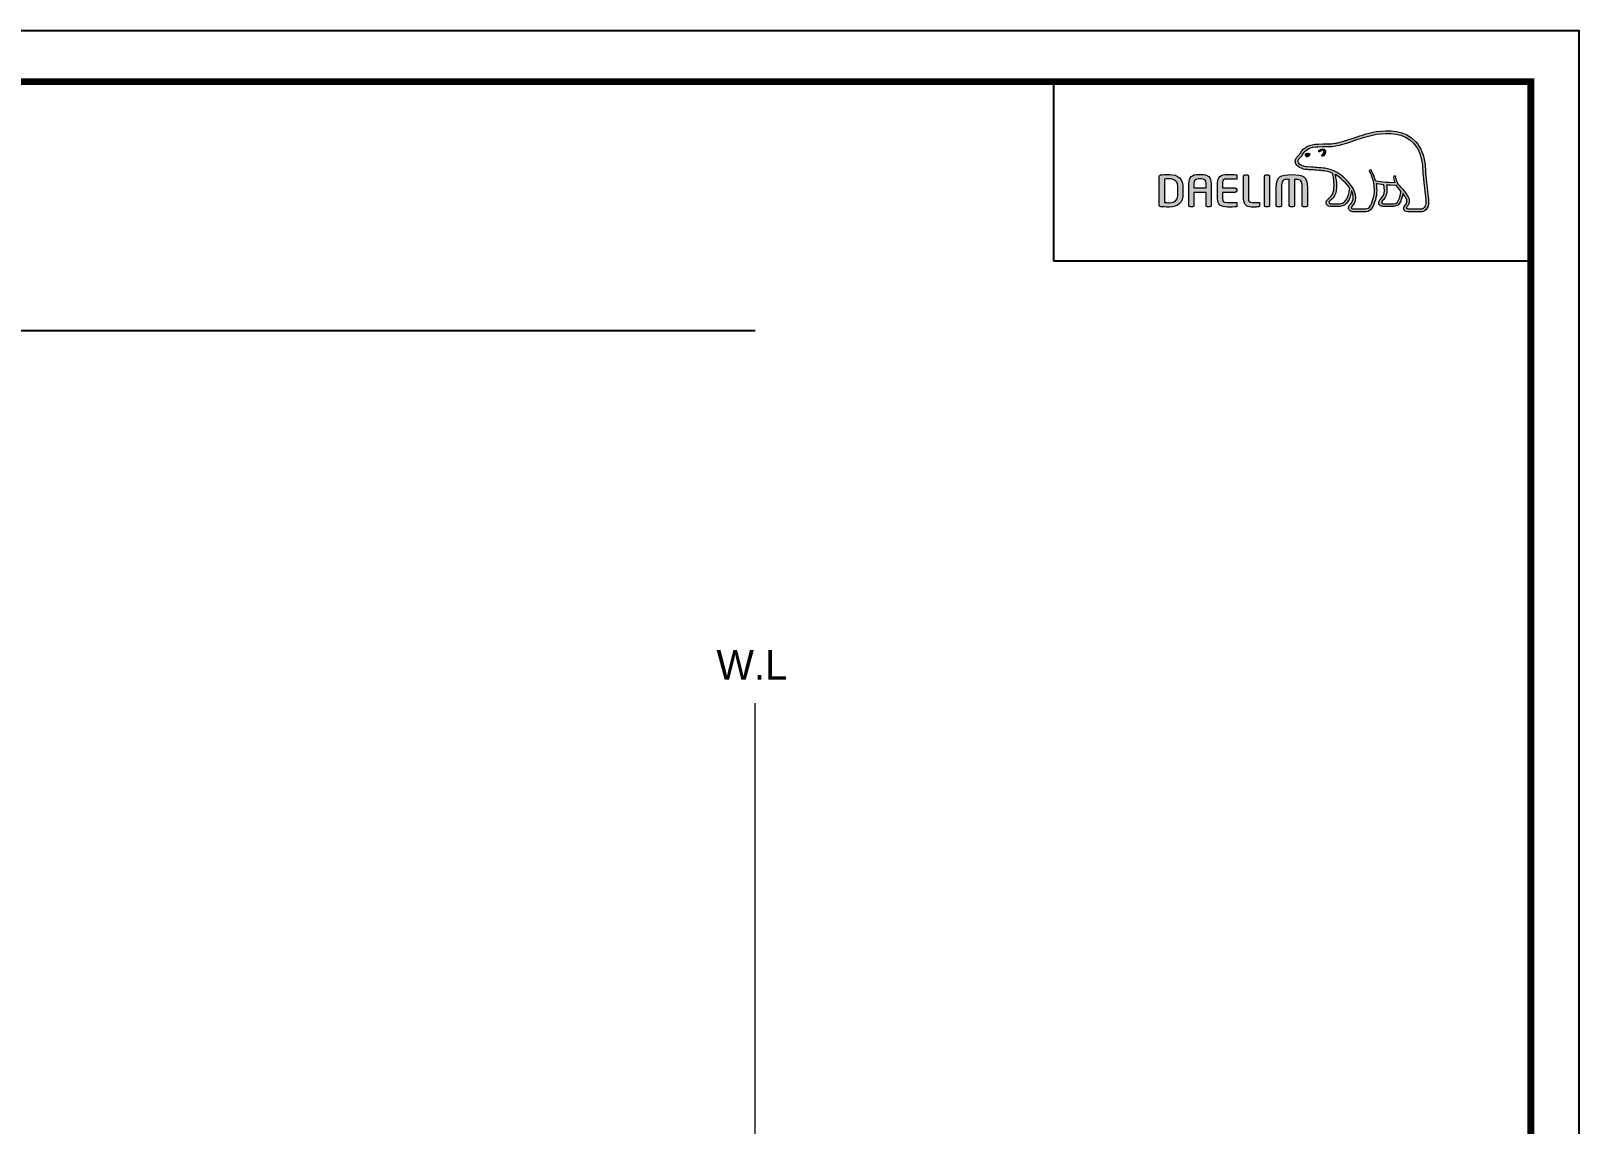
# Model space of a CAD drawing. Extents: x 0 to 1128, y 0 to 827.
# Drawn here: x 543 to 1128, y 413 to 827 of the extents above; entities that cross this region are included whole.
import ezdxf

# ---------------------------------------------------------------- set-up
doc = ezdxf.new("R2010")
doc.units = 0
doc.header["$LTSCALE"] = 2
doc.header["$MEASUREMENT"] = 0
doc.layers.get('0').update_dxf_attribs({"linetype": 'CONTINUOUS'})
doc.layers.add('레이어 1', color=7, linetype='CONTINUOUS', lineweight=0)
doc.layers.add('치수선', color=7, linetype='CONTINUOUS', lineweight=20)
doc.styles.add('Daelim Dimension', font='')
doc.styles.get('Daelim Dimension').set_extended_font_data('나눔고딕')

msp = doc.modelspace()

# ---------------------------------------------------------------- hatches: boundary and pattern name
at = {"layer": '레이어 1'}
h = msp.add_hatch(color=5, dxfattribs=at)
h.dxf.hatch_style = 1
edge = h.paths.add_edge_path(flags=16)
edge.add_spline(control_points=[(1069.88, 759.99), (1069.38, 759.45), (1068.76, 759.44), (1068.73, 759.44), (1068.73, 759.44), (1063.75, 759.44), (1063.75, 759.44), (1063.57, 759.44), (1063.43, 759.49), (1063.33, 759.58), (1063.26, 759.65), (1063.22, 759.76), (1063.22, 759.9), (1063.22, 760.18), (1063.43, 760.44), (1063.65, 760.72), (1063.85, 760.98), (1064.04, 761.22), (1064.15, 761.53), (1064.42, 762.26), (1064.39, 763.04), (1064.07, 763.73), (1063.48, 764.98), (1062.6, 765.96), (1061.76, 766.91), (1061.76, 766.91), (1061.47, 767.23), (1061.47, 767.23), (1060.37, 768.46), (1059.23, 769.73), (1059.14, 771.45), (1059.12, 771.79), (1058.97, 771.99), (1058.75, 771.98), (1058.75, 771.98), (1058.42, 771.83), (1058.42, 771.83), (1058.33, 771.73), (1058.28, 771.59), (1058.28, 771.42), (1058.28, 771.42), (1058.28, 771.37), (1058.28, 771.37), (1058.33, 770.74), (1058.48, 770.13), (1058.74, 769.5), (1058.74, 769.5), (1058.76, 769.44), (1058.76, 769.44), (1058.76, 769.44), (1058.69, 769.43), (1058.69, 769.43), (1055.49, 769.31), (1052.36, 769.91), (1051.43, 770.13), (1050.86, 772.42), (1049.94, 773.94), (1049.9, 774.01), (1049.83, 774.12), (1049.71, 774.22), (1049.6, 774.25), (1049.6, 774.25), (1049.33, 774.21), (1049.3, 774.2), (1049.28, 774.17), (1049.23, 774.11), (1049.13, 773.97), (1049.13, 773.97), (1049.11, 773.85), (1049.11, 773.85), (1049.11, 773.85), (1049.2, 773.55), (1049.2, 773.55), (1049.27, 773.43), (1050.91, 770.55), (1050.91, 766.74), (1050.91, 764.39), (1050.29, 762.17), (1049.08, 760.14), (1048.78, 759.66), (1048.4, 759.44), (1047.83, 759.44), (1047.83, 759.44), (1042.91, 759.44), (1042.91, 759.44), (1042.75, 759.44), (1042.41, 759.56), (1042.41, 759.91), (1042.41, 760.11), (1042.59, 760.43), (1042.9, 760.77), (1044.94, 763.05), (1043.76, 766.61), (1041.8, 768.96), (1039.9, 771.22), (1036.8, 774.07), (1032.83, 774.78), (1031.42, 775.02), (1029.1, 775.16), (1027.23, 775.27), (1027.23, 775.27), (1025.34, 775.38), (1025.34, 775.38), (1024.37, 775.46), (1022.77, 776.05), (1022.28, 776.98), (1022.08, 777.36), (1022.1, 777.75), (1022.36, 778.2), (1022.52, 778.47), (1022.74, 778.7), (1023.02, 778.98), (1023.34, 779.29), (1023.65, 779.62), (1023.9, 780.05), (1023.9, 780.05), (1023.98, 780.18), (1023.98, 780.18), (1024.92, 782), (1026.88, 782.96), (1029.79, 783.03), (1029.79, 783.03), (1031.43, 783.05), (1031.43, 783.05), (1033.23, 783.06), (1035.28, 783.07), (1036.96, 783.43), (1039.32, 783.94), (1041.68, 784.75), (1043.77, 785.46), (1043.77, 785.46), (1043.84, 785.48), (1043.84, 785.48), (1046.42, 786.37), (1049.09, 787.28), (1051.82, 787.72), (1056.19, 788.45), (1062.2, 788.42), (1065.97, 784.18), (1067.72, 782.22), (1068.79, 779.52), (1069.16, 776.16), (1069.16, 776.16), (1069.15, 776.17), (1069.14, 776.18), (1069.17, 776.12), (1069.19, 775.74), (1069.35, 773.6), (1069.4, 772.57), (1069.44, 771.51), (1069.71, 769.53), (1069.71, 769.53), (1070.47, 762.93), (1070.47, 762.93), (1070.47, 762.93), (1070.52, 762.13), (1070.52, 762.13), (1070.52, 761.19), (1070.3, 760.47), (1069.88, 759.99)], knot_values=[0, 0, 0, 0, 1, 1, 1, 2, 2, 2, 3, 3, 3, 4, 4, 4, 5, 5, 5, 6, 6, 6, 7, 7, 7, 8, 8, 8, 9, 9, 9, 10, 10, 10, 11, 11, 11, 12, 12, 12, 13, 13, 13, 14, 14, 14, 15, 15, 15, 16, 16, 16, 17, 17, 17, 18, 18, 18, 19, 19, 19, 20, 20, 20, 21, 21, 21, 22, 22, 22, 23, 23, 23, 24, 24, 24, 25, 25, 25, 26, 26, 26, 27, 27, 27, 28, 28, 28, 29, 29, 29, 30, 30, 30, 31, 31, 31, 32, 32, 32, 33, 33, 33, 34, 34, 34, 35, 35, 35, 36, 36, 36, 37, 37, 37, 38, 38, 38, 39, 39, 39, 40, 40, 40, 41, 41, 41, 42, 42, 42, 43, 43, 43, 44, 44, 44, 45, 45, 45, 46, 46, 46, 47, 47, 47, 48, 48, 48, 49, 49, 49, 50, 50, 50, 51, 51, 51, 52, 52, 52, 53, 53, 53, 53], degree=3, periodic=0)
edge = h.paths.add_edge_path(flags=16)
edge.add_spline(control_points=[(1058.35, 761.42), (1058.35, 761.42), (1054.29, 761.42), (1054.29, 761.42), (1053.98, 761.42), (1053.75, 761.66), (1053.75, 761.97), (1053.75, 762.18), (1053.93, 762.45), (1054.11, 762.64), (1054.94, 763.43), (1055.78, 764.52), (1055.78, 766.59), (1055.78, 766.59), (1055.73, 767.53), (1055.73, 767.54), (1055.73, 767.54), (1055.58, 768.45), (1055.58, 768.45), (1055.58, 768.45), (1055.57, 768.51), (1055.57, 768.51), (1055.57, 768.51), (1055.63, 768.5), (1055.63, 768.5), (1056.39, 768.45), (1057.86, 768.37), (1059.27, 768.43), (1059.63, 767.86), (1060.21, 767.13), (1061.05, 766.16), (1061.01, 765.67), (1060.61, 761.42), (1058.35, 761.42)], knot_values=[0, 0, 0, 0, 1, 1, 1, 2, 2, 2, 3, 3, 3, 4, 4, 4, 5, 5, 5, 6, 6, 6, 7, 7, 7, 8, 8, 8, 9, 9, 9, 10, 10, 10, 11, 11, 11, 11], degree=3, periodic=0)
edge = h.paths.add_edge_path(flags=16)
edge.add_spline(control_points=[(1037.94, 761.42), (1037.94, 761.42), (1034.37, 761.42), (1034.37, 761.42), (1034.11, 761.42), (1033.82, 761.64), (1033.82, 761.97), (1033.82, 762.16), (1033.98, 762.41), (1034.29, 762.65), (1035.19, 763.37), (1036.56, 764.46), (1036.71, 767.47), (1036.71, 767.47), (1036.73, 768.29), (1036.73, 768.29), (1036.73, 769.57), (1036.43, 771.11), (1036.16, 772.49), (1036.16, 772.49), (1036.11, 772.63), (1036.11, 772.63), (1036.11, 772.63), (1036.23, 772.54), (1036.23, 772.54), (1036.76, 772.22), (1039.68, 770.24), (1041.75, 767.32), (1041.57, 765.94), (1040.79, 761.42), (1037.94, 761.42)], knot_values=[0, 0, 0, 0, 1, 1, 1, 2, 2, 2, 3, 3, 3, 4, 4, 4, 5, 5, 5, 6, 6, 6, 7, 7, 7, 8, 8, 8, 9, 9, 9, 10, 10, 10, 10], degree=3, periodic=0)
edge = h.paths.add_edge_path()
edge.add_spline(control_points=[(1071.48, 763.03), (1071.48, 763.04), (1070.72, 769.67), (1070.72, 769.67), (1070.44, 771.65), (1070.4, 772.71), (1070.37, 773.64), (1070.37, 773.64), (1070.18, 776.26), (1070.18, 776.26), (1069.78, 779.84), (1068.62, 782.74), (1066.73, 784.85), (1062.65, 789.44), (1056.28, 789.48), (1051.66, 788.72), (1048.82, 788.25), (1046.11, 787.33), (1043.48, 786.43), (1043.48, 786.43), (1043.4, 786.4), (1043.4, 786.4), (1041.35, 785.7), (1039.02, 784.9), (1036.74, 784.42), (1035.17, 784.08), (1033.21, 784.07), (1031.47, 784.06), (1031.47, 784.06), (1029.76, 784.04), (1029.76, 784.04), (1026.46, 783.96), (1024.21, 782.81), (1023.07, 780.64), (1023.07, 780.64), (1023.02, 780.55), (1023.02, 780.55), (1022.84, 780.22), (1022.56, 779.94), (1022.31, 779.69), (1022.03, 779.41), (1021.72, 779.1), (1021.49, 778.7), (1021.25, 778.3), (1021.13, 777.89), (1021.13, 777.49), (1021.13, 777.15), (1021.21, 776.82), (1021.38, 776.51), (1022.09, 775.18), (1024.09, 774.47), (1025.28, 774.38), (1025.28, 774.38), (1027.04, 774.27), (1027.08, 774.27), (1028.84, 774.17), (1031.24, 774.03), (1032.65, 773.78), (1033.47, 773.64), (1034.4, 773.34), (1035.26, 772.94), (1035.33, 772.71), (1035.77, 770.73), (1035.77, 768.29), (1035.77, 768.29), (1035.75, 767.51), (1035.75, 767.51), (1035.62, 764.94), (1034.5, 764.04), (1033.68, 763.38), (1033.6, 763.32), (1032.86, 762.71), (1032.81, 761.98), (1032.77, 761.56), (1032.89, 761.19), (1033.14, 760.91), (1033.42, 760.62), (1033.83, 760.47), (1034.37, 760.47), (1034.37, 760.47), (1037.94, 760.47), (1037.94, 760.47), (1040.62, 760.47), (1041.94, 763.35), (1042.34, 766.04), (1042.34, 766.04), (1042.35, 766.42), (1042.35, 766.42), (1042.35, 766.42), (1042.46, 766.23), (1042.46, 766.23), (1042.8, 765.47), (1043.01, 764.56), (1043.01, 763.87), (1043.01, 762.91), (1042.71, 762.07), (1042.14, 761.44), (1042, 761.3), (1041.28, 760.56), (1041.28, 759.82), (1041.28, 759.82), (1041.29, 759.7), (1041.29, 759.7), (1041.39, 758.82), (1042.1, 758.43), (1042.76, 758.43), (1042.76, 758.43), (1047.83, 758.43), (1047.83, 758.43), (1048.75, 758.43), (1049.48, 758.84), (1049.94, 759.62), (1051.24, 761.77), (1051.89, 764.09), (1051.89, 766.54), (1051.89, 767.3), (1051.82, 768.12), (1051.68, 768.96), (1051.68, 768.96), (1051.66, 769.03), (1051.66, 769.03), (1051.66, 769.03), (1051.73, 769.02), (1051.73, 769.02), (1052.34, 768.9), (1053.32, 768.73), (1054.54, 768.6), (1054.54, 768.6), (1054.57, 768.59), (1054.57, 768.59), (1054.57, 768.59), (1054.74, 767.66), (1054.74, 767.66), (1054.74, 767.66), (1054.77, 767.44), (1054.77, 767.44), (1054.77, 767.44), (1054.82, 766.62), (1054.82, 766.62), (1054.82, 764.64), (1053.92, 763.78), (1053.44, 763.32), (1053.44, 763.32), (1052.76, 762.63), (1052.69, 762.03), (1052.69, 762.03), (1052.67, 761.84), (1052.67, 761.84), (1052.67, 761.65), (1052.72, 761.27), (1053.05, 760.93), (1053.34, 760.62), (1053.8, 760.47), (1054.4, 760.47), (1054.4, 760.47), (1058.35, 760.47), (1058.35, 760.47), (1060.75, 760.47), (1061.48, 763.52), (1061.77, 765.23), (1061.77, 765.23), (1061.78, 765.41), (1061.78, 765.41), (1061.78, 765.41), (1061.88, 765.28), (1061.88, 765.28), (1062.43, 764.57), (1062.91, 763.79), (1063.15, 763.3), (1063.27, 763.04), (1063.34, 762.76), (1063.34, 762.48), (1063.34, 762.48), (1063.25, 761.91), (1063.25, 761.91), (1063.16, 761.6), (1062.94, 761.31), (1062.74, 761.03), (1062.43, 760.64), (1062.12, 760.23), (1062.12, 759.73), (1062.12, 759.73), (1062.15, 759.46), (1062.15, 759.46), (1062.29, 758.8), (1062.83, 758.43), (1063.65, 758.43), (1063.65, 758.43), (1068.73, 758.43), (1068.73, 758.43), (1068.84, 758.43), (1069.84, 758.46), (1070.61, 759.3), (1071.23, 759.97), (1071.54, 760.89), (1071.54, 762.12), (1071.54, 762.12), (1071.48, 763.03), (1071.48, 763.03)], knot_values=[0, 0, 0, 0, 1, 1, 1, 2, 2, 2, 3, 3, 3, 4, 4, 4, 5, 5, 5, 6, 6, 6, 7, 7, 7, 8, 8, 8, 9, 9, 9, 10, 10, 10, 11, 11, 11, 12, 12, 12, 13, 13, 13, 14, 14, 14, 15, 15, 15, 16, 16, 16, 17, 17, 17, 18, 18, 18, 19, 19, 19, 20, 20, 20, 21, 21, 21, 22, 22, 22, 23, 23, 23, 24, 24, 24, 25, 25, 25, 26, 26, 26, 27, 27, 27, 28, 28, 28, 29, 29, 29, 30, 30, 30, 31, 31, 31, 32, 32, 32, 33, 33, 33, 34, 34, 34, 35, 35, 35, 36, 36, 36, 37, 37, 37, 38, 38, 38, 39, 39, 39, 40, 40, 40, 41, 41, 41, 42, 42, 42, 43, 43, 43, 44, 44, 44, 45, 45, 45, 46, 46, 46, 47, 47, 47, 48, 48, 48, 49, 49, 49, 50, 50, 50, 51, 51, 51, 52, 52, 52, 53, 53, 53, 54, 54, 54, 55, 55, 55, 56, 56, 56, 57, 57, 57, 58, 58, 58, 59, 59, 59, 60, 60, 60, 61, 61, 61, 62, 62, 62, 63, 63, 63, 64, 64, 64, 65, 65, 65, 66, 66, 66, 66], degree=3, periodic=0)
edge = h.paths.add_edge_path(flags=0)
edge.add_spline(control_points=[(1025.19, 780.17), (1025.19, 780.17), (1025.93, 780.51), (1026.85, 780.15), (1026.85, 780.15), (1026.96, 780.11), (1026.81, 779.9), (1026.37, 779.3), (1025.93, 779.17), (1025.93, 779.17), (1025.93, 779.17), (1025.61, 779.06), (1025.43, 779.27), (1025.07, 779.7), (1025.06, 779.94), (1025.06, 779.94), (1025.06, 779.94), (1025.02, 780.13), (1025.19, 780.17)], knot_values=[0, 0, 0, 0, 1, 1, 1, 2, 2, 2, 3, 3, 3, 4, 4, 4, 5, 5, 5, 6, 6, 6, 6], degree=3, periodic=0)
edge = h.paths.add_edge_path(flags=0)
edge.add_spline(control_points=[(1030.07, 781.53), (1029.96, 781.41), (1029.95, 781.21), (1030.07, 781.1), (1030.18, 781), (1030.38, 781.03), (1030.49, 781.15), (1030.55, 781.21), (1031.16, 781.93), (1031.68, 781.56), (1031.87, 781.43), (1031.95, 781.23), (1031.92, 780.98), (1031.88, 780.57), (1031.53, 780.12), (1031.28, 779.96), (1031.15, 779.88), (1031.05, 779.7), (1031.12, 779.55), (1031.18, 779.41), (1031.37, 779.37), (1031.51, 779.43), (1031.95, 779.64), (1032.5, 780.34), (1032.58, 781), (1032.63, 781.45), (1032.43, 781.82), (1032.06, 782.07), (1031.28, 782.63), (1030.4, 781.89), (1030.07, 781.53)], knot_values=[0, 0, 0, 0, 1, 1, 1, 2, 2, 2, 3, 3, 3, 4, 4, 4, 5, 5, 5, 6, 6, 6, 7, 7, 7, 8, 8, 8, 9, 9, 9, 10, 10, 10, 10], degree=3, periodic=0)
edge = h.paths.add_edge_path(flags=0)
edge.add_spline(control_points=[(1029.97, 780.99), (1029.97, 780.99), (1029.97, 780.99), (1029.97, 780.99), (1029.97, 780.99), (1029.97, 780.99), (1029.97, 780.99)], knot_values=[0, 0, 0, 0, 1, 1, 1, 2, 2, 2, 2], degree=3, periodic=0)
h = msp.add_hatch(color=5, dxfattribs=at)
h.dxf.hatch_style = 2
edge = h.paths.add_edge_path()
edge.add_spline(control_points=[(1025.25, 779.39), (1025.43, 779.17), (1025.75, 779.28), (1025.75, 779.28), (1025.75, 779.28), (1026.19, 779.41), (1026.64, 780.01)], knot_values=[2, 2, 2, 2, 3, 3, 3, 4, 4, 4, 4], degree=3, periodic=0)
edge.add_spline(control_points=[(1026.64, 780.01), (1026.78, 780.22), (1026.67, 780.27), (1026.67, 780.27)], knot_values=[1.00001, 1.00001, 1.00001, 1.00001, 2, 2, 2, 2], degree=3, periodic=0)
edge.add_spline(control_points=[(1026.67, 780.27), (1026.61, 780.29), (1026.56, 780.31), (1026.5, 780.33)], knot_values=[0.937491, 0.937491, 0.937491, 0.937491, 1, 1, 1, 1], degree=3, periodic=0)
edge.add_spline(control_points=[(1026.5, 780.33), (1026.39, 780.36), (1026.28, 780.38), (1026.18, 780.4)], knot_values=[0.812494, 0.812494, 0.812494, 0.812494, 0.937491, 0.937491, 0.937491, 0.937491], degree=3, periodic=0)
edge.add_spline(control_points=[(1026.18, 780.4), (1026.08, 780.42), (1025.98, 780.43), (1025.88, 780.43)], knot_values=[0.687496, 0.687496, 0.687496, 0.687496, 0.812494, 0.812494, 0.812494, 0.812494], degree=3, periodic=0)
edge.add_spline(control_points=[(1025.88, 780.43), (1025.79, 780.43), (1025.7, 780.43), (1025.62, 780.42)], knot_values=[0.562499, 0.562499, 0.562499, 0.562499, 0.687496, 0.687496, 0.687496, 0.687496], degree=3, periodic=0)
edge.add_spline(control_points=[(1025.62, 780.42), (1025.5, 780.41), (1025.39, 780.39), (1025.3, 780.37)], knot_values=[0.375003, 0.375003, 0.375003, 0.375003, 0.562499, 0.562499, 0.562499, 0.562499], degree=3, periodic=0)
edge.add_spline(control_points=[(1025.3, 780.37), (1025.18, 780.35), (1025.09, 780.32), (1025.05, 780.3)], knot_values=[0.125007, 0.125007, 0.125007, 0.125007, 0.375003, 0.375003, 0.375003, 0.375003], degree=3, periodic=0)
edge.add_spline(control_points=[(1025.05, 780.3), (1025.03, 780.29), (1025.02, 780.29), (1025.02, 780.29)], knot_values=[0, 0, 0, 0, 0.125007, 0.125007, 0.125007, 0.125007], degree=3, periodic=0)
edge.add_spline(control_points=[(1025.02, 780.29), (1024.85, 780.24), (1024.88, 780.06), (1024.88, 780.06), (1024.88, 780.06), (1024.89, 779.81), (1025.25, 779.39)], knot_values=[4, 4, 4, 4, 5, 5, 5, 6, 6, 6, 6], degree=3, periodic=0)
h = msp.add_hatch(color=5, dxfattribs=at)
h.dxf.hatch_style = 2
edge = h.paths.add_edge_path()
edge.add_spline(control_points=[(1030.07, 781.53), (1029.96, 781.41), (1029.95, 781.21), (1030.07, 781.1), (1030.18, 781), (1030.38, 781.03), (1030.49, 781.15), (1030.55, 781.21), (1031.16, 781.93), (1031.68, 781.56), (1031.87, 781.43), (1031.95, 781.23), (1031.92, 780.98), (1031.88, 780.57), (1031.53, 780.12), (1031.28, 779.96), (1031.15, 779.88), (1031.05, 779.7), (1031.12, 779.55), (1031.18, 779.41), (1031.37, 779.37), (1031.51, 779.43), (1031.95, 779.64), (1032.5, 780.34), (1032.58, 781), (1032.63, 781.45), (1032.43, 781.82), (1032.06, 782.07), (1031.28, 782.63), (1030.4, 781.89), (1030.07, 781.53)], knot_values=[0, 0, 0, 0, 1, 1, 1, 2, 2, 2, 3, 3, 3, 4, 4, 4, 5, 5, 5, 6, 6, 6, 7, 7, 7, 8, 8, 8, 9, 9, 9, 10, 10, 10, 10], degree=3, periodic=0)
h = msp.add_hatch(color=5, dxfattribs=at)
h.dxf.hatch_style = 2
edge = h.paths.add_edge_path()
edge.add_spline(control_points=[(976.74, 765.29), (976.74, 762.98), (975.68, 761.85), (973.5, 761.85), (973.5, 761.85), (972.01, 761.88), (971.63, 761.88), (971.63, 761.88), (971.63, 770.77), (971.63, 770.77), (972.4, 770.85), (973.49, 770.86), (973.5, 770.86), (975.74, 770.86), (976.74, 769.8), (976.74, 767.42), (976.74, 767.42), (976.74, 765.29), (976.74, 765.29)], knot_values=[0, 0, 0, 0, 1, 1, 1, 2, 2, 2, 3, 3, 3, 4, 4, 4, 5, 5, 5, 6, 6, 6, 6], degree=3, periodic=0)
edge = h.paths.add_edge_path()
edge.add_spline(control_points=[(973.5, 772.53), (972.3, 772.53), (970.73, 772.45), (970.21, 772.37), (969.89, 772.32), (969.69, 772.08), (969.69, 771.76), (969.69, 771.76), (969.69, 760.95), (969.69, 760.95), (969.69, 760.62), (969.9, 760.38), (970.23, 760.34), (970.72, 760.26), (972.28, 760.18), (973.5, 760.18), (976.88, 760.18), (978.66, 761.95), (978.66, 765.29), (978.66, 765.29), (978.66, 767.42), (978.66, 767.42), (978.66, 770.76), (976.88, 772.53), (973.5, 772.53)], knot_values=[0, 0, 0, 0, 1, 1, 1, 2, 2, 2, 3, 3, 3, 4, 4, 4, 5, 5, 5, 6, 6, 6, 7, 7, 7, 8, 8, 8, 8], degree=3, periodic=0)
h = msp.add_hatch(color=5, dxfattribs=at)
h.dxf.hatch_style = 2
edge = h.paths.add_edge_path()
edge.add_spline(control_points=[(987.36, 767.43), (987.36, 767.43), (982.81, 767.43), (982.81, 767.43), (982.81, 767.6), (982.81, 769.05), (982.81, 769.05), (982.81, 770.57), (983.26, 770.82), (984.61, 770.82), (984.61, 770.82), (985.55, 770.82), (985.55, 770.82), (986.91, 770.82), (987.36, 770.57), (987.36, 769.05), (987.36, 769.05), (987.36, 767.6), (987.36, 767.43)], knot_values=[0, 0, 0, 0, 1, 1, 1, 2, 2, 2, 3, 3, 3, 4, 4, 4, 5, 5, 5, 6, 6, 6, 6], degree=3, periodic=0)
edge = h.paths.add_edge_path()
edge.add_spline(control_points=[(985.55, 772.53), (985.55, 772.53), (984.61, 772.53), (984.61, 772.53), (982.03, 772.53), (980.89, 771.46), (980.89, 769.05), (980.89, 769.05), (980.89, 760.83), (980.89, 760.83), (980.89, 760.54), (981.12, 760.29), (981.4, 760.29), (981.4, 760.29), (982.3, 760.29), (982.3, 760.29), (982.62, 760.29), (982.81, 760.56), (982.81, 760.83), (982.81, 760.83), (982.81, 765.55), (982.81, 765.74), (982.81, 765.74), (987.36, 765.74), (987.36, 765.74), (987.36, 765.55), (987.36, 760.83), (987.36, 760.83), (987.36, 760.53), (987.59, 760.29), (987.87, 760.29), (987.87, 760.29), (988.76, 760.29), (988.76, 760.29), (989.07, 760.29), (989.28, 760.57), (989.28, 760.83), (989.28, 760.83), (989.28, 769.05), (989.28, 769.05), (989.28, 771.46), (988.13, 772.53), (985.55, 772.53)], knot_values=[0, 0, 0, 0, 1, 1, 1, 2, 2, 2, 3, 3, 3, 4, 4, 4, 5, 5, 5, 6, 6, 6, 7, 7, 7, 8, 8, 8, 9, 9, 9, 10, 10, 10, 11, 11, 11, 12, 12, 12, 13, 13, 13, 14, 14, 14, 14], degree=3, periodic=0)
h = msp.add_hatch(color=5, dxfattribs=at)
h.dxf.hatch_style = 2
edge = h.paths.add_edge_path()
edge.add_spline(control_points=[(991.73, 769.38), (991.73, 769.38), (991.73, 763.33), (991.73, 763.33), (991.73, 761.21), (992.94, 760.18), (995.43, 760.18), (996.53, 760.18), (998.02, 760.2), (998.62, 760.26), (998.61, 760.26), (998.91, 760.29), (998.91, 760.29), (998.91, 760.29), (998.99, 760.3), (998.99, 760.3), (998.99, 760.3), (998.99, 761.92), (998.99, 761.92), (998.99, 761.92), (995.44, 761.92), (995.44, 761.92), (993.66, 761.92), (993.66, 762.42), (993.66, 763.33), (993.66, 763.33), (993.66, 765.57), (993.66, 765.75), (993.84, 765.75), (998.44, 765.75), (998.44, 765.75), (998.74, 765.75), (998.98, 765.99), (998.98, 766.28), (998.98, 766.28), (998.98, 766.88), (998.98, 766.88), (998.98, 767.18), (998.74, 767.42), (998.44, 767.42), (998.44, 767.42), (993.84, 767.42), (993.66, 767.42), (993.66, 767.59), (993.66, 769.38), (993.66, 769.38), (993.66, 770.29), (993.66, 770.79), (995.44, 770.79), (995.44, 770.79), (998.99, 770.78), (998.99, 770.78), (998.99, 770.78), (998.99, 772.39), (998.99, 772.39), (998.99, 772.39), (998.62, 772.43), (998.62, 772.43), (997.92, 772.49), (996.31, 772.53), (995.43, 772.53), (992.94, 772.53), (991.73, 771.5), (991.73, 769.38)], knot_values=[0, 0, 0, 0, 1, 1, 1, 2, 2, 2, 3, 3, 3, 4, 4, 4, 5, 5, 5, 6, 6, 6, 7, 7, 7, 8, 8, 8, 9, 9, 9, 10, 10, 10, 11, 11, 11, 12, 12, 12, 13, 13, 13, 14, 14, 14, 15, 15, 15, 16, 16, 16, 17, 17, 17, 18, 18, 18, 19, 19, 19, 20, 20, 20, 21, 21, 21, 21], degree=3, periodic=0)
h = msp.add_hatch(color=5, dxfattribs=at)
h.dxf.hatch_style = 2
edge = h.paths.add_edge_path()
edge.add_spline(control_points=[(1002.08, 772.42), (1001.78, 772.42), (1001.53, 772.17), (1001.53, 771.88), (1001.53, 771.88), (1001.53, 763.33), (1001.53, 763.33), (1001.53, 760.54), (1003.43, 760.18), (1005.09, 760.18), (1006.31, 760.18), (1006.62, 760.24), (1006.98, 760.3), (1006.98, 760.3), (1007.19, 760.33), (1007.19, 760.33), (1007.18, 760.33), (1007.47, 760.36), (1007.47, 760.36), (1007.47, 760.36), (1007.55, 760.37), (1007.55, 760.37), (1007.55, 760.37), (1007.55, 761.92), (1007.55, 761.92), (1007.55, 761.92), (1005.11, 761.92), (1005.11, 761.92), (1003.46, 761.92), (1003.46, 762.54), (1003.46, 763.14), (1003.46, 763.14), (1003.46, 771.88), (1003.46, 771.88), (1003.46, 772.17), (1003.21, 772.42), (1002.91, 772.42), (1002.91, 772.42), (1002.08, 772.42), (1002.08, 772.42)], knot_values=[0, 0, 0, 0, 1, 1, 1, 2, 2, 2, 3, 3, 3, 4, 4, 4, 5, 5, 5, 6, 6, 6, 7, 7, 7, 8, 8, 8, 9, 9, 9, 10, 10, 10, 11, 11, 11, 12, 12, 12, 13, 13, 13, 13], degree=3, periodic=0)
h = msp.add_hatch(color=5, dxfattribs=at)
h.dxf.hatch_style = 2
edge = h.paths.add_edge_path()
edge.add_spline(control_points=[(1009.93, 772.42), (1009.61, 772.42), (1009.42, 772.15), (1009.42, 771.9), (1009.42, 771.9), (1009.42, 760.83), (1009.42, 760.83), (1009.42, 760.53), (1009.65, 760.29), (1009.93, 760.29), (1009.93, 760.29), (1010.83, 760.29), (1010.83, 760.29), (1011.15, 760.29), (1011.35, 760.56), (1011.35, 760.83), (1011.35, 760.83), (1011.35, 771.9), (1011.35, 771.9), (1011.35, 772.19), (1011.12, 772.42), (1010.83, 772.42), (1010.83, 772.42), (1009.93, 772.42), (1009.93, 772.42)], knot_values=[0, 0, 0, 0, 1, 1, 1, 2, 2, 2, 3, 3, 3, 4, 4, 4, 5, 5, 5, 6, 6, 6, 7, 7, 7, 8, 8, 8, 8], degree=3, periodic=0)
h = msp.add_hatch(color=5, dxfattribs=at)
h.dxf.hatch_style = 2
edge = h.paths.add_edge_path()
edge.add_spline(control_points=[(1013.93, 767.64), (1013.93, 767.64), (1013.93, 760.83), (1013.93, 760.83), (1013.93, 760.53), (1014.17, 760.29), (1014.45, 760.29), (1014.45, 760.29), (1015.36, 760.29), (1015.36, 760.29), (1015.68, 760.29), (1015.88, 760.56), (1015.88, 760.83), (1015.88, 760.83), (1015.88, 767.47), (1015.88, 767.47), (1015.88, 770.4), (1016.37, 770.69), (1018.85, 770.69), (1018.85, 770.51), (1018.85, 760.83), (1018.85, 760.83), (1018.85, 760.52), (1019.07, 760.29), (1019.36, 760.29), (1019.36, 760.29), (1020.26, 760.29), (1020.26, 760.29), (1020.58, 760.29), (1020.77, 760.56), (1020.77, 760.83), (1020.77, 760.83), (1020.77, 770.48), (1020.77, 770.67), (1021.93, 770.67), (1022.74, 770.57), (1023.18, 770.13), (1023.65, 769.67), (1023.74, 768.8), (1023.74, 767.47), (1023.74, 767.47), (1023.74, 760.83), (1023.74, 760.83), (1023.74, 760.54), (1023.98, 760.29), (1024.26, 760.29), (1024.26, 760.29), (1025.17, 760.29), (1025.17, 760.29), (1025.49, 760.29), (1025.69, 760.57), (1025.69, 760.83), (1025.69, 760.83), (1025.69, 767.64), (1025.69, 767.64), (1025.69, 771.77), (1024.22, 772.47), (1019.82, 772.47), (1015.4, 772.47), (1013.93, 771.77), (1013.93, 767.64)], knot_values=[0, 0, 0, 0, 1, 1, 1, 2, 2, 2, 3, 3, 3, 4, 4, 4, 5, 5, 5, 6, 6, 6, 7, 7, 7, 8, 8, 8, 9, 9, 9, 10, 10, 10, 11, 11, 11, 12, 12, 12, 13, 13, 13, 14, 14, 14, 15, 15, 15, 16, 16, 16, 17, 17, 17, 18, 18, 18, 19, 19, 19, 20, 20, 20, 20], degree=3, periodic=0)

# ---------------------------------------------------------------- linework, layer by layer
at = {"color": 5, "ltscale": 0.5}
msp.add_line((929.8, 739.68), (929.8, 807.6), dxfattribs=at)
at = {"color": 5}
msp.add_line((1037.78, 760.47), (1037.78, 760.47), dxfattribs=at)
at = {"color": 5, "ltscale": 40}
msp.add_line((1110.15, 739.68), (929.8, 739.68), dxfattribs=at)
at = {"ltscale": 0.5}
msp.add_line((107.96, 713.47), (816.87, 713.47), dxfattribs=at)
msp.add_lwpolyline([(0, 0), (1128.4, 0), (1128.4, 826.8), (0, 826.8)], close=True, dxfattribs=at)
at = {"color": 5, "linetype": 'ByBlock', "lineweight": 200, "const_width": 2.6}
msp.add_lwpolyline([(18.14, 35.4), (1110.14, 35.4), (1110.14, 807.6), (18.14, 807.6)], close=True, dxfattribs=at)
at = {"layer": '레이어 1', "color": 5}
for points, knots in [([(1071.48, 763.03), (1071.48, 763.04), (1070.72, 769.67), (1070.72, 769.67), (1070.44, 771.65), (1070.4, 772.71), (1070.37, 773.64), (1070.37, 773.64), (1070.18, 776.26), (1070.18, 776.26), (1069.78, 779.84), (1068.62, 782.74), (1066.73, 784.85), (1062.65, 789.44), (1056.28, 789.48), (1051.66, 788.72), (1048.82, 788.25), (1046.11, 787.33), (1043.48, 786.43), (1043.48, 786.43), (1043.4, 786.4), (1043.4, 786.4), (1041.35, 785.7), (1039.02, 784.9), (1036.74, 784.42), (1035.17, 784.08), (1033.21, 784.07), (1031.47, 784.06), (1031.47, 784.06), (1029.76, 784.04), (1029.76, 784.04), (1026.46, 783.96), (1024.21, 782.81), (1023.07, 780.64), (1023.07, 780.64), (1023.02, 780.55), (1023.02, 780.55), (1022.84, 780.22), (1022.56, 779.94), (1022.31, 779.69), (1022.03, 779.41), (1021.72, 779.1), (1021.49, 778.7), (1021.25, 778.3), (1021.13, 777.89), (1021.13, 777.49), (1021.13, 777.15), (1021.21, 776.82), (1021.38, 776.51), (1022.09, 775.18), (1024.09, 774.47), (1025.28, 774.38), (1025.28, 774.38), (1027.04, 774.27), (1027.08, 774.27), (1028.84, 774.17), (1031.24, 774.03), (1032.65, 773.78), (1033.47, 773.64), (1034.4, 773.34), (1035.26, 772.94), (1035.33, 772.71), (1035.77, 770.73), (1035.77, 768.29), (1035.77, 768.29), (1035.75, 767.51), (1035.75, 767.51), (1035.62, 764.94), (1034.5, 764.04), (1033.68, 763.38), (1033.6, 763.32), (1032.86, 762.71), (1032.81, 761.98), (1032.77, 761.56), (1032.89, 761.19), (1033.14, 760.91), (1033.42, 760.62), (1033.83, 760.47), (1034.37, 760.47), (1034.37, 760.47), (1037.94, 760.47), (1037.94, 760.47), (1040.62, 760.47), (1041.94, 763.35), (1042.34, 766.04), (1042.34, 766.04), (1042.35, 766.42), (1042.35, 766.42), (1042.35, 766.42), (1042.46, 766.23), (1042.46, 766.23), (1042.8, 765.47), (1043.01, 764.56), (1043.01, 763.87), (1043.01, 762.91), (1042.71, 762.07), (1042.14, 761.44), (1042, 761.3), (1041.28, 760.56), (1041.28, 759.82), (1041.28, 759.82), (1041.29, 759.7), (1041.29, 759.7), (1041.39, 758.82), (1042.1, 758.43), (1042.76, 758.43), (1042.76, 758.43), (1047.83, 758.43), (1047.83, 758.43), (1048.75, 758.43), (1049.48, 758.84), (1049.94, 759.62), (1051.24, 761.77), (1051.89, 764.09), (1051.89, 766.54), (1051.89, 767.3), (1051.82, 768.12), (1051.68, 768.96), (1051.68, 768.96), (1051.66, 769.03), (1051.66, 769.03), (1051.66, 769.03), (1051.73, 769.02), (1051.73, 769.02), (1052.34, 768.9), (1053.32, 768.73), (1054.54, 768.6), (1054.54, 768.6), (1054.57, 768.59), (1054.57, 768.59), (1054.57, 768.59), (1054.74, 767.66), (1054.74, 767.66), (1054.74, 767.66), (1054.77, 767.44), (1054.77, 767.44), (1054.77, 767.44), (1054.82, 766.62), (1054.82, 766.62), (1054.82, 764.64), (1053.92, 763.78), (1053.44, 763.32), (1053.44, 763.32), (1052.76, 762.63), (1052.69, 762.03), (1052.69, 762.03), (1052.67, 761.84), (1052.67, 761.84), (1052.67, 761.65), (1052.72, 761.27), (1053.05, 760.93), (1053.34, 760.62), (1053.8, 760.47), (1054.4, 760.47), (1054.4, 760.47), (1058.35, 760.47), (1058.35, 760.47), (1060.75, 760.47), (1061.48, 763.52), (1061.77, 765.23), (1061.77, 765.23), (1061.78, 765.41), (1061.78, 765.41), (1061.78, 765.41), (1061.88, 765.28), (1061.88, 765.28), (1062.43, 764.57), (1062.91, 763.79), (1063.15, 763.3), (1063.27, 763.04), (1063.34, 762.76), (1063.34, 762.48), (1063.34, 762.48), (1063.25, 761.91), (1063.25, 761.91), (1063.16, 761.6), (1062.94, 761.31), (1062.74, 761.03), (1062.43, 760.64), (1062.12, 760.23), (1062.12, 759.73), (1062.12, 759.73), (1062.15, 759.46), (1062.15, 759.46), (1062.29, 758.8), (1062.83, 758.43), (1063.65, 758.43), (1063.65, 758.43), (1068.73, 758.43), (1068.73, 758.43), (1068.84, 758.43), (1069.84, 758.46), (1070.61, 759.3), (1071.23, 759.97), (1071.54, 760.89), (1071.54, 762.12), (1071.54, 762.12), (1071.48, 763.03), (1071.48, 763.03)], [0, 0, 0, 0, 1, 1, 1, 2, 2, 2, 3, 3, 3, 4, 4, 4, 5, 5, 5, 6, 6, 6, 7, 7, 7, 8, 8, 8, 9, 9, 9, 10, 10, 10, 11, 11, 11, 12, 12, 12, 13, 13, 13, 14, 14, 14, 15, 15, 15, 16, 16, 16, 17, 17, 17, 18, 18, 18, 19, 19, 19, 20, 20, 20, 21, 21, 21, 22, 22, 22, 23, 23, 23, 24, 24, 24, 25, 25, 25, 26, 26, 26, 27, 27, 27, 28, 28, 28, 29, 29, 29, 30, 30, 30, 31, 31, 31, 32, 32, 32, 33, 33, 33, 34, 34, 34, 35, 35, 35, 36, 36, 36, 37, 37, 37, 38, 38, 38, 39, 39, 39, 40, 40, 40, 41, 41, 41, 42, 42, 42, 43, 43, 43, 44, 44, 44, 45, 45, 45, 46, 46, 46, 47, 47, 47, 48, 48, 48, 49, 49, 49, 50, 50, 50, 51, 51, 51, 52, 52, 52, 53, 53, 53, 54, 54, 54, 55, 55, 55, 56, 56, 56, 57, 57, 57, 58, 58, 58, 59, 59, 59, 60, 60, 60, 61, 61, 61, 62, 62, 62, 63, 63, 63, 64, 64, 64, 65, 65, 65, 66, 66, 66, 66]), ([(1024.97, 780.29), (1024.97, 780.29), (1025.71, 780.62), (1026.63, 780.27), (1026.63, 780.27), (1026.74, 780.22), (1026.59, 780.01), (1026.15, 779.41), (1025.71, 779.28), (1025.71, 779.28), (1025.71, 779.28), (1025.39, 779.17), (1025.21, 779.39), (1024.85, 779.81), (1024.84, 780.06), (1024.84, 780.06), (1024.84, 780.06), (1024.8, 780.24), (1024.97, 780.29)], [0, 0, 0, 0, 1, 1, 1, 2, 2, 2, 3, 3, 3, 4, 4, 4, 5, 5, 5, 6, 6, 6, 6]), ([(1025.02, 780.29), (1025.02, 780.29), (1025.76, 780.62), (1026.67, 780.27), (1026.67, 780.27), (1026.78, 780.22), (1026.64, 780.01), (1026.19, 779.41), (1025.75, 779.28), (1025.75, 779.28), (1025.75, 779.28), (1025.43, 779.17), (1025.25, 779.39), (1024.89, 779.81), (1024.88, 780.06), (1024.88, 780.06), (1024.88, 780.06), (1024.85, 780.24), (1025.02, 780.29)], [0, 0, 0, 0, 1, 1, 1, 2, 2, 2, 3, 3, 3, 4, 4, 4, 5, 5, 5, 6, 6, 6, 6]), ([(1030.07, 781.53), (1029.96, 781.41), (1029.95, 781.21), (1030.07, 781.1), (1030.18, 781), (1030.38, 781.03), (1030.49, 781.15), (1030.55, 781.21), (1031.16, 781.93), (1031.68, 781.56), (1031.87, 781.43), (1031.95, 781.23), (1031.92, 780.98), (1031.88, 780.57), (1031.53, 780.12), (1031.28, 779.96), (1031.15, 779.88), (1031.05, 779.7), (1031.12, 779.55), (1031.18, 779.41), (1031.37, 779.37), (1031.51, 779.43), (1031.95, 779.64), (1032.5, 780.34), (1032.58, 781), (1032.63, 781.45), (1032.43, 781.82), (1032.06, 782.07), (1031.28, 782.63), (1030.4, 781.89), (1030.07, 781.53)], [0, 0, 0, 0, 1, 1, 1, 2, 2, 2, 3, 3, 3, 4, 4, 4, 5, 5, 5, 6, 6, 6, 7, 7, 7, 8, 8, 8, 9, 9, 9, 10, 10, 10, 10]), ([(1029.97, 780.99), (1029.97, 780.99), (1029.97, 780.99), (1029.97, 780.99), (1029.97, 780.99), (1029.97, 780.99), (1029.97, 780.99)], [0, 0, 0, 0, 1, 1, 1, 2, 2, 2, 2]), ([(1037.94, 761.42), (1037.94, 761.42), (1034.37, 761.42), (1034.37, 761.42), (1034.11, 761.42), (1033.82, 761.64), (1033.82, 761.97), (1033.82, 762.16), (1033.98, 762.41), (1034.29, 762.65), (1035.19, 763.37), (1036.56, 764.46), (1036.71, 767.47), (1036.71, 767.47), (1036.73, 768.29), (1036.73, 768.29), (1036.73, 769.57), (1036.43, 771.11), (1036.16, 772.49), (1036.16, 772.49), (1036.11, 772.63), (1036.11, 772.63), (1036.11, 772.63), (1036.23, 772.54), (1036.23, 772.54), (1036.76, 772.22), (1039.68, 770.24), (1041.75, 767.32), (1041.57, 765.94), (1040.79, 761.42), (1037.94, 761.42)], [0, 0, 0, 0, 1, 1, 1, 2, 2, 2, 3, 3, 3, 4, 4, 4, 5, 5, 5, 6, 6, 6, 7, 7, 7, 8, 8, 8, 9, 9, 9, 10, 10, 10, 10]), ([(1049.2, 773.55), (1049.27, 773.43), (1050.91, 770.55), (1050.91, 766.74), (1050.91, 764.39), (1050.29, 762.17), (1049.08, 760.14)], [24, 24, 24, 24, 25, 25, 25, 26, 26, 26, 26]), ([(973.5, 772.53), (972.3, 772.53), (970.73, 772.45), (970.21, 772.37), (969.89, 772.32), (969.69, 772.08), (969.69, 771.76), (969.69, 771.76), (969.69, 760.95), (969.69, 760.95), (969.69, 760.62), (969.9, 760.38), (970.23, 760.34), (970.72, 760.26), (972.28, 760.18), (973.5, 760.18), (976.88, 760.18), (978.66, 761.95), (978.66, 765.29), (978.66, 765.29), (978.66, 767.42), (978.66, 767.42), (978.66, 770.76), (976.88, 772.53), (973.5, 772.53)], [0, 0, 0, 0, 1, 1, 1, 2, 2, 2, 3, 3, 3, 4, 4, 4, 5, 5, 5, 6, 6, 6, 7, 7, 7, 8, 8, 8, 8]), ([(976.74, 765.29), (976.74, 762.98), (975.68, 761.85), (973.5, 761.85), (973.5, 761.85), (972.01, 761.88), (971.63, 761.88), (971.63, 761.88), (971.63, 770.77), (971.63, 770.77), (972.4, 770.85), (973.49, 770.86), (973.5, 770.86), (975.74, 770.86), (976.74, 769.8), (976.74, 767.42), (976.74, 767.42), (976.74, 765.29), (976.74, 765.29)], [0, 0, 0, 0, 1, 1, 1, 2, 2, 2, 3, 3, 3, 4, 4, 4, 5, 5, 5, 6, 6, 6, 6]), ([(985.55, 772.53), (985.55, 772.53), (984.61, 772.53), (984.61, 772.53), (982.03, 772.53), (980.89, 771.46), (980.89, 769.05), (980.89, 769.05), (980.89, 760.83), (980.89, 760.83), (980.89, 760.54), (981.12, 760.29), (981.4, 760.29), (981.4, 760.29), (982.3, 760.29), (982.3, 760.29), (982.62, 760.29), (982.81, 760.56), (982.81, 760.83), (982.81, 760.83), (982.81, 765.55), (982.81, 765.74), (982.81, 765.74), (987.36, 765.74), (987.36, 765.74), (987.36, 765.55), (987.36, 760.83), (987.36, 760.83), (987.36, 760.53), (987.59, 760.29), (987.87, 760.29), (987.87, 760.29), (988.76, 760.29), (988.76, 760.29), (989.07, 760.29), (989.28, 760.57), (989.28, 760.83), (989.28, 760.83), (989.28, 769.05), (989.28, 769.05), (989.28, 771.46), (988.13, 772.53), (985.55, 772.53)], [0, 0, 0, 0, 1, 1, 1, 2, 2, 2, 3, 3, 3, 4, 4, 4, 5, 5, 5, 6, 6, 6, 7, 7, 7, 8, 8, 8, 9, 9, 9, 10, 10, 10, 11, 11, 11, 12, 12, 12, 13, 13, 13, 14, 14, 14, 14]), ([(987.36, 767.43), (987.36, 767.43), (982.81, 767.43), (982.81, 767.43), (982.81, 767.6), (982.81, 769.05), (982.81, 769.05), (982.81, 770.57), (983.26, 770.82), (984.61, 770.82), (984.61, 770.82), (985.55, 770.82), (985.55, 770.82), (986.91, 770.82), (987.36, 770.57), (987.36, 769.05), (987.36, 769.05), (987.36, 767.6), (987.36, 767.43)], [0, 0, 0, 0, 1, 1, 1, 2, 2, 2, 3, 3, 3, 4, 4, 4, 5, 5, 5, 6, 6, 6, 6]), ([(991.73, 769.38), (991.73, 769.38), (991.73, 763.33), (991.73, 763.33), (991.73, 761.21), (992.94, 760.18), (995.43, 760.18), (996.53, 760.18), (998.02, 760.2), (998.62, 760.26), (998.61, 760.26), (998.91, 760.29), (998.91, 760.29), (998.91, 760.29), (998.99, 760.3), (998.99, 760.3), (998.99, 760.3), (998.99, 761.92), (998.99, 761.92), (998.99, 761.92), (995.44, 761.92), (995.44, 761.92), (993.66, 761.92), (993.66, 762.42), (993.66, 763.33), (993.66, 763.33), (993.66, 765.57), (993.66, 765.75), (993.84, 765.75), (998.44, 765.75), (998.44, 765.75), (998.74, 765.75), (998.98, 765.99), (998.98, 766.28), (998.98, 766.28), (998.98, 766.88), (998.98, 766.88), (998.98, 767.18), (998.74, 767.42), (998.44, 767.42), (998.44, 767.42), (993.84, 767.42), (993.66, 767.42), (993.66, 767.59), (993.66, 769.38), (993.66, 769.38), (993.66, 770.29), (993.66, 770.79), (995.44, 770.79), (995.44, 770.79), (998.99, 770.78), (998.99, 770.78), (998.99, 770.78), (998.99, 772.39), (998.99, 772.39), (998.99, 772.39), (998.62, 772.43), (998.62, 772.43), (997.92, 772.49), (996.31, 772.53), (995.43, 772.53), (992.94, 772.53), (991.73, 771.5), (991.73, 769.38)], [0, 0, 0, 0, 1, 1, 1, 2, 2, 2, 3, 3, 3, 4, 4, 4, 5, 5, 5, 6, 6, 6, 7, 7, 7, 8, 8, 8, 9, 9, 9, 10, 10, 10, 11, 11, 11, 12, 12, 12, 13, 13, 13, 14, 14, 14, 15, 15, 15, 16, 16, 16, 17, 17, 17, 18, 18, 18, 19, 19, 19, 20, 20, 20, 21, 21, 21, 21]), ([(1002.08, 772.42), (1001.78, 772.42), (1001.53, 772.17), (1001.53, 771.88), (1001.53, 771.88), (1001.53, 763.33), (1001.53, 763.33), (1001.53, 760.54), (1003.43, 760.18), (1005.09, 760.18), (1006.31, 760.18), (1006.62, 760.24), (1006.98, 760.3), (1006.98, 760.3), (1007.19, 760.33), (1007.19, 760.33), (1007.18, 760.33), (1007.47, 760.36), (1007.47, 760.36), (1007.47, 760.36), (1007.55, 760.37), (1007.55, 760.37), (1007.55, 760.37), (1007.55, 761.92), (1007.55, 761.92), (1007.55, 761.92), (1005.11, 761.92), (1005.11, 761.92), (1003.46, 761.92), (1003.46, 762.54), (1003.46, 763.14), (1003.46, 763.14), (1003.46, 771.88), (1003.46, 771.88), (1003.46, 772.17), (1003.21, 772.42), (1002.91, 772.42), (1002.91, 772.42), (1002.08, 772.42), (1002.08, 772.42)], [0, 0, 0, 0, 1, 1, 1, 2, 2, 2, 3, 3, 3, 4, 4, 4, 5, 5, 5, 6, 6, 6, 7, 7, 7, 8, 8, 8, 9, 9, 9, 10, 10, 10, 11, 11, 11, 12, 12, 12, 13, 13, 13, 13]), ([(1009.93, 772.42), (1009.61, 772.42), (1009.42, 772.15), (1009.42, 771.9), (1009.42, 771.9), (1009.42, 760.83), (1009.42, 760.83), (1009.42, 760.53), (1009.65, 760.29), (1009.93, 760.29), (1009.93, 760.29), (1010.83, 760.29), (1010.83, 760.29), (1011.15, 760.29), (1011.35, 760.56), (1011.35, 760.83), (1011.35, 760.83), (1011.35, 771.9), (1011.35, 771.9), (1011.35, 772.19), (1011.12, 772.42), (1010.83, 772.42), (1010.83, 772.42), (1009.93, 772.42), (1009.93, 772.42)], [0, 0, 0, 0, 1, 1, 1, 2, 2, 2, 3, 3, 3, 4, 4, 4, 5, 5, 5, 6, 6, 6, 7, 7, 7, 8, 8, 8, 8]), ([(1013.93, 767.64), (1013.93, 767.64), (1013.93, 760.83), (1013.93, 760.83), (1013.93, 760.53), (1014.17, 760.29), (1014.45, 760.29), (1014.45, 760.29), (1015.36, 760.29), (1015.36, 760.29), (1015.68, 760.29), (1015.88, 760.56), (1015.88, 760.83), (1015.88, 760.83), (1015.88, 767.47), (1015.88, 767.47), (1015.88, 770.4), (1016.37, 770.69), (1018.85, 770.69), (1018.85, 770.51), (1018.85, 760.83), (1018.85, 760.83), (1018.85, 760.52), (1019.07, 760.29), (1019.36, 760.29), (1019.36, 760.29), (1020.26, 760.29), (1020.26, 760.29), (1020.58, 760.29), (1020.77, 760.56), (1020.77, 760.83), (1020.77, 760.83), (1020.77, 770.48), (1020.77, 770.67), (1021.93, 770.67), (1022.74, 770.57), (1023.18, 770.13), (1023.65, 769.67), (1023.74, 768.8), (1023.74, 767.47), (1023.74, 767.47), (1023.74, 760.83), (1023.74, 760.83), (1023.74, 760.54), (1023.98, 760.29), (1024.26, 760.29), (1024.26, 760.29), (1025.17, 760.29), (1025.17, 760.29), (1025.49, 760.29), (1025.69, 760.57), (1025.69, 760.83), (1025.69, 760.83), (1025.69, 767.64), (1025.69, 767.64), (1025.69, 771.77), (1024.22, 772.47), (1019.82, 772.47), (1015.4, 772.47), (1013.93, 771.77), (1013.93, 767.64)], [0, 0, 0, 0, 1, 1, 1, 2, 2, 2, 3, 3, 3, 4, 4, 4, 5, 5, 5, 6, 6, 6, 7, 7, 7, 8, 8, 8, 9, 9, 9, 10, 10, 10, 11, 11, 11, 12, 12, 12, 13, 13, 13, 14, 14, 14, 15, 15, 15, 16, 16, 16, 17, 17, 17, 18, 18, 18, 19, 19, 19, 20, 20, 20, 20]), ([(1058.35, 761.42), (1058.35, 761.42), (1054.29, 761.42), (1054.29, 761.42), (1053.98, 761.42), (1053.75, 761.66), (1053.75, 761.97), (1053.75, 762.18), (1053.93, 762.45), (1054.11, 762.64), (1054.94, 763.43), (1055.78, 764.52), (1055.78, 766.59), (1055.78, 766.59), (1055.73, 767.53), (1055.73, 767.54), (1055.73, 767.54), (1055.58, 768.45), (1055.58, 768.45), (1055.58, 768.45), (1055.57, 768.51), (1055.57, 768.51), (1055.57, 768.51), (1055.63, 768.5), (1055.63, 768.5), (1056.39, 768.45), (1057.86, 768.37), (1059.27, 768.43), (1059.63, 767.86), (1060.21, 767.13), (1061.05, 766.16), (1061.01, 765.67), (1060.61, 761.42), (1058.35, 761.42)], [0, 0, 0, 0, 1, 1, 1, 2, 2, 2, 3, 3, 3, 4, 4, 4, 5, 5, 5, 6, 6, 6, 7, 7, 7, 8, 8, 8, 9, 9, 9, 10, 10, 10, 11, 11, 11, 11]), ([(1042.91, 759.44), (1042.75, 759.44), (1042.41, 759.56), (1042.41, 759.91), (1042.41, 760.11), (1042.59, 760.43), (1042.9, 760.77)], [28, 28, 28, 28, 29, 29, 29, 30, 30, 30, 30]), ([(1063.33, 759.58), (1063.26, 759.65), (1063.22, 759.76), (1063.22, 759.9), (1063.22, 760.18), (1063.43, 760.44), (1063.65, 760.72)], [3, 3, 3, 3, 4, 4, 4, 5, 5, 5, 5])]:
    msp.add_open_spline(points, degree=3, knots=knots, dxfattribs=at)
for points in [[(1036.96, 783.43), (1039.32, 783.94), (1041.68, 784.75), (1043.77, 785.46)], [(1043.77, 785.46), (1043.77, 785.46), (1043.84, 785.48), (1043.84, 785.48)], [(1043.84, 785.48), (1046.42, 786.37), (1049.09, 787.28), (1051.82, 787.72)], [(1051.82, 787.72), (1056.19, 788.45), (1062.2, 788.42), (1065.97, 784.18)], [(1022.36, 778.2), (1022.52, 778.47), (1022.74, 778.7), (1023.02, 778.98)], [(1023.02, 778.98), (1023.34, 779.29), (1023.65, 779.62), (1023.9, 780.05)], [(1023.9, 780.05), (1023.9, 780.05), (1023.98, 780.18), (1023.98, 780.18)], [(1023.98, 780.18), (1024.92, 782), (1026.88, 782.96), (1029.79, 783.03)], [(1029.79, 783.03), (1029.79, 783.03), (1031.43, 783.05), (1031.43, 783.05)], [(1031.43, 783.05), (1033.23, 783.06), (1035.28, 783.07), (1036.96, 783.43)], [(1065.97, 784.18), (1067.72, 782.22), (1068.79, 779.52), (1069.16, 776.16)], [(1022.28, 776.98), (1022.08, 777.36), (1022.1, 777.75), (1022.36, 778.2)], [(1025.34, 775.38), (1024.37, 775.46), (1022.77, 776.05), (1022.28, 776.98)], [(1027.23, 775.27), (1027.23, 775.27), (1025.34, 775.38), (1025.34, 775.38)], [(1032.83, 774.78), (1031.42, 775.02), (1029.1, 775.16), (1027.23, 775.27)], [(1041.8, 768.96), (1039.9, 771.22), (1036.8, 774.07), (1032.83, 774.78)], [(1049.13, 773.97), (1049.13, 773.97), (1049.11, 773.85), (1049.11, 773.85)], [(1049.11, 773.85), (1049.11, 773.85), (1049.2, 773.55), (1049.2, 773.55)], [(1049.3, 774.2), (1049.28, 774.17), (1049.23, 774.11), (1049.13, 773.97)], [(1049.6, 774.25), (1049.6, 774.25), (1049.33, 774.21), (1049.3, 774.2)], [(1049.9, 774.01), (1049.83, 774.12), (1049.71, 774.22), (1049.6, 774.25)], [(1051.43, 770.13), (1050.86, 772.42), (1049.94, 773.94), (1049.9, 774.01)], [(1069.16, 776.16), (1069.16, 776.16), (1069.15, 776.17), (1069.14, 776.18)], [(1069.14, 776.18), (1069.17, 776.12), (1069.19, 775.74), (1069.35, 773.6)], [(1069.35, 773.6), (1069.4, 772.57), (1069.44, 771.51), (1069.71, 769.53)], [(1042.9, 760.77), (1044.94, 763.05), (1043.76, 766.61), (1041.8, 768.96)], [(1058.69, 769.43), (1055.49, 769.31), (1052.36, 769.91), (1051.43, 770.13)], [(1058.42, 771.83), (1058.33, 771.73), (1058.28, 771.59), (1058.28, 771.42)], [(1058.28, 771.42), (1058.28, 771.42), (1058.28, 771.37), (1058.28, 771.37)], [(1058.28, 771.37), (1058.33, 770.74), (1058.48, 770.13), (1058.74, 769.5)], [(1058.75, 771.98), (1058.75, 771.98), (1058.42, 771.83), (1058.42, 771.83)], [(1058.76, 769.44), (1058.76, 769.44), (1058.69, 769.43), (1058.69, 769.43)], [(1058.74, 769.5), (1058.74, 769.5), (1058.76, 769.44), (1058.76, 769.44)], [(1059.14, 771.45), (1059.12, 771.79), (1058.97, 771.99), (1058.75, 771.98)], [(1061.47, 767.23), (1060.37, 768.46), (1059.23, 769.73), (1059.14, 771.45)], [(1061.76, 766.91), (1061.76, 766.91), (1061.47, 767.23), (1061.47, 767.23)], [(1064.07, 763.73), (1063.48, 764.98), (1062.6, 765.96), (1061.76, 766.91)], [(1069.71, 769.53), (1069.71, 769.53), (1070.47, 762.93), (1070.47, 762.93)], [(1063.65, 760.72), (1063.85, 760.98), (1064.04, 761.22), (1064.15, 761.53)], [(1064.15, 761.53), (1064.42, 762.26), (1064.39, 763.04), (1064.07, 763.73)], [(1070.52, 762.13), (1070.52, 761.19), (1070.3, 760.47), (1069.88, 759.99)], [(1070.47, 762.93), (1070.47, 762.93), (1070.52, 762.13), (1070.52, 762.13)], [(1047.83, 759.44), (1047.83, 759.44), (1042.91, 759.44), (1042.91, 759.44)], [(1049.08, 760.14), (1048.78, 759.66), (1048.4, 759.44), (1047.83, 759.44)], [(1063.75, 759.44), (1063.57, 759.44), (1063.43, 759.49), (1063.33, 759.58)], [(1068.73, 759.44), (1068.73, 759.44), (1063.75, 759.44), (1063.75, 759.44)], [(1069.88, 759.99), (1069.38, 759.45), (1068.76, 759.44), (1068.73, 759.44)]]:
    msp.add_open_spline(points, degree=3, dxfattribs=at)
at = {"layer": '치수선'}
msp.add_line((816.87, 100.86), (816.87, 572.53), dxfattribs=at)

# ---------------------------------------------------------------- texts
at = {"layer": '치수선', "insert": (829, 592.71), "char_height": 11.25, "attachment_point": 3, "style": 'Daelim Dimension'}
msp.add_mtext_dynamic_manual_height_columns('W.L', width=17.4109, gutter_width=12.5, heights=[0], dxfattribs=at)

doc.saveas('drawing.dxf')
